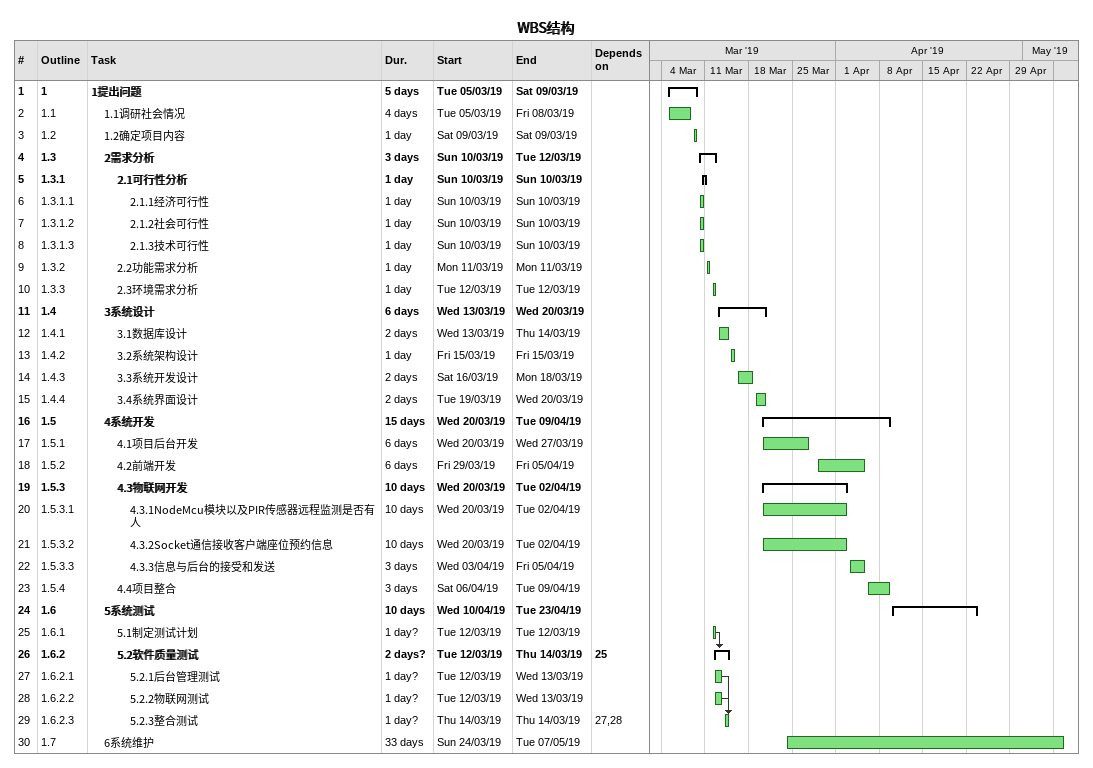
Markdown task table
WBS结构

| ID | WBS | Task | Duration | Start | Finish | Predecessors |
|---|---|---|---|---|---|---|
| 1 | 1 | **1提出问题** | 5d | 2019-03-05 | 2019-03-09 |  |
| 2 | 1.1 | 1.1调研社会情况 | 4d | 2019-03-05 | 2019-03-08 |  |
| 3 | 1.2 | 1.2确定项目内容 | 1d | 2019-03-09 | 2019-03-09 |  |
| 4 | 1.3 | **2需求分析** | 3d | 2019-03-10 | 2019-03-12 |  |
| 5 | 1.3.1 | **2.1可行性分析** | 1d | 2019-03-10 | 2019-03-10 |  |
| 6 | 1.3.1.1 | 2.1.1经济可行性 | 1d | 2019-03-10 | 2019-03-10 |  |
| 7 | 1.3.1.2 | 2.1.2社会可行性 | 1d | 2019-03-10 | 2019-03-10 |  |
| 8 | 1.3.1.3 | 2.1.3技术可行性 | 1d | 2019-03-10 | 2019-03-10 |  |
| 9 | 1.3.2 | 2.2功能需求分析 | 1d | 2019-03-11 | 2019-03-11 |  |
| 10 | 1.3.3 | 2.3环境需求分析 | 1d | 2019-03-12 | 2019-03-12 |  |
| 11 | 1.4 | **3系统设计** | 6d | 2019-03-13 | 2019-03-20 |  |
| 12 | 1.4.1 | 3.1数据库设计 | 2d | 2019-03-13 | 2019-03-14 |  |
| 13 | 1.4.2 | 3.2系统架构设计 | 1d | 2019-03-15 | 2019-03-15 |  |
| 14 | 1.4.3 | 3.3系统开发设计 | 2d | 2019-03-16 | 2019-03-18 |  |
| 15 | 1.4.4 | 3.4系统界面设计 | 2d | 2019-03-19 | 2019-03-20 |  |
| 16 | 1.5 | **4系统开发** | 15d | 2019-03-20 | 2019-04-09 |  |
| 17 | 1.5.1 | 4.1项目后台开发 | 6d | 2019-03-20 | 2019-03-27 |  |
| 18 | 1.5.2 | 4.2前端开发 | 6d | 2019-03-29 | 2019-04-05 |  |
| 19 | 1.5.3 | **4.3物联网开发** | 10d | 2019-03-20 | 2019-04-02 |  |
| 20 | 1.5.3.1 | 4.3.1NodeMcu模块以及PIR传感器远程监测是否有人 | 10d | 2019-03-20 | 2019-04-02 |  |
| 21 | 1.5.3.2 | 4.3.2Socket通信接收客户端座位预约信息 | 10d | 2019-03-20 | 2019-04-02 |  |
| 22 | 1.5.3.3 | 4.3.3信息与后台的接受和发送 | 3d | 2019-04-03 | 2019-04-05 |  |
| 23 | 1.5.4 | 4.4项目整合 | 3d | 2019-04-06 | 2019-04-09 |  |
| 24 | 1.6 | **5系统测试** | 10d | 2019-04-10 | 2019-04-23 |  |
| 25 | 1.6.1 | 5.1制定测试计划 | 1d? | 2019-03-12 | 2019-03-12 |  |
| 26 | 1.6.2 | **5.2软件质量测试** | 2d? | 2019-03-12 | 2019-03-14 | 25 |
| 27 | 1.6.2.1 | 5.2.1后台管理测试 | 1d? | 2019-03-12 | 2019-03-13 |  |
| 28 | 1.6.2.2 | 5.2.2物联网测试 | 1d? | 2019-03-12 | 2019-03-13 |  |
| 29 | 1.6.2.3 | 5.2.3整合测试 | 1d? | 2019-03-14 | 2019-03-14 | 27, 28 |
| 30 | 1.7 | 6系统维护 | 33d | 2019-03-24 | 2019-05-07 |  |
